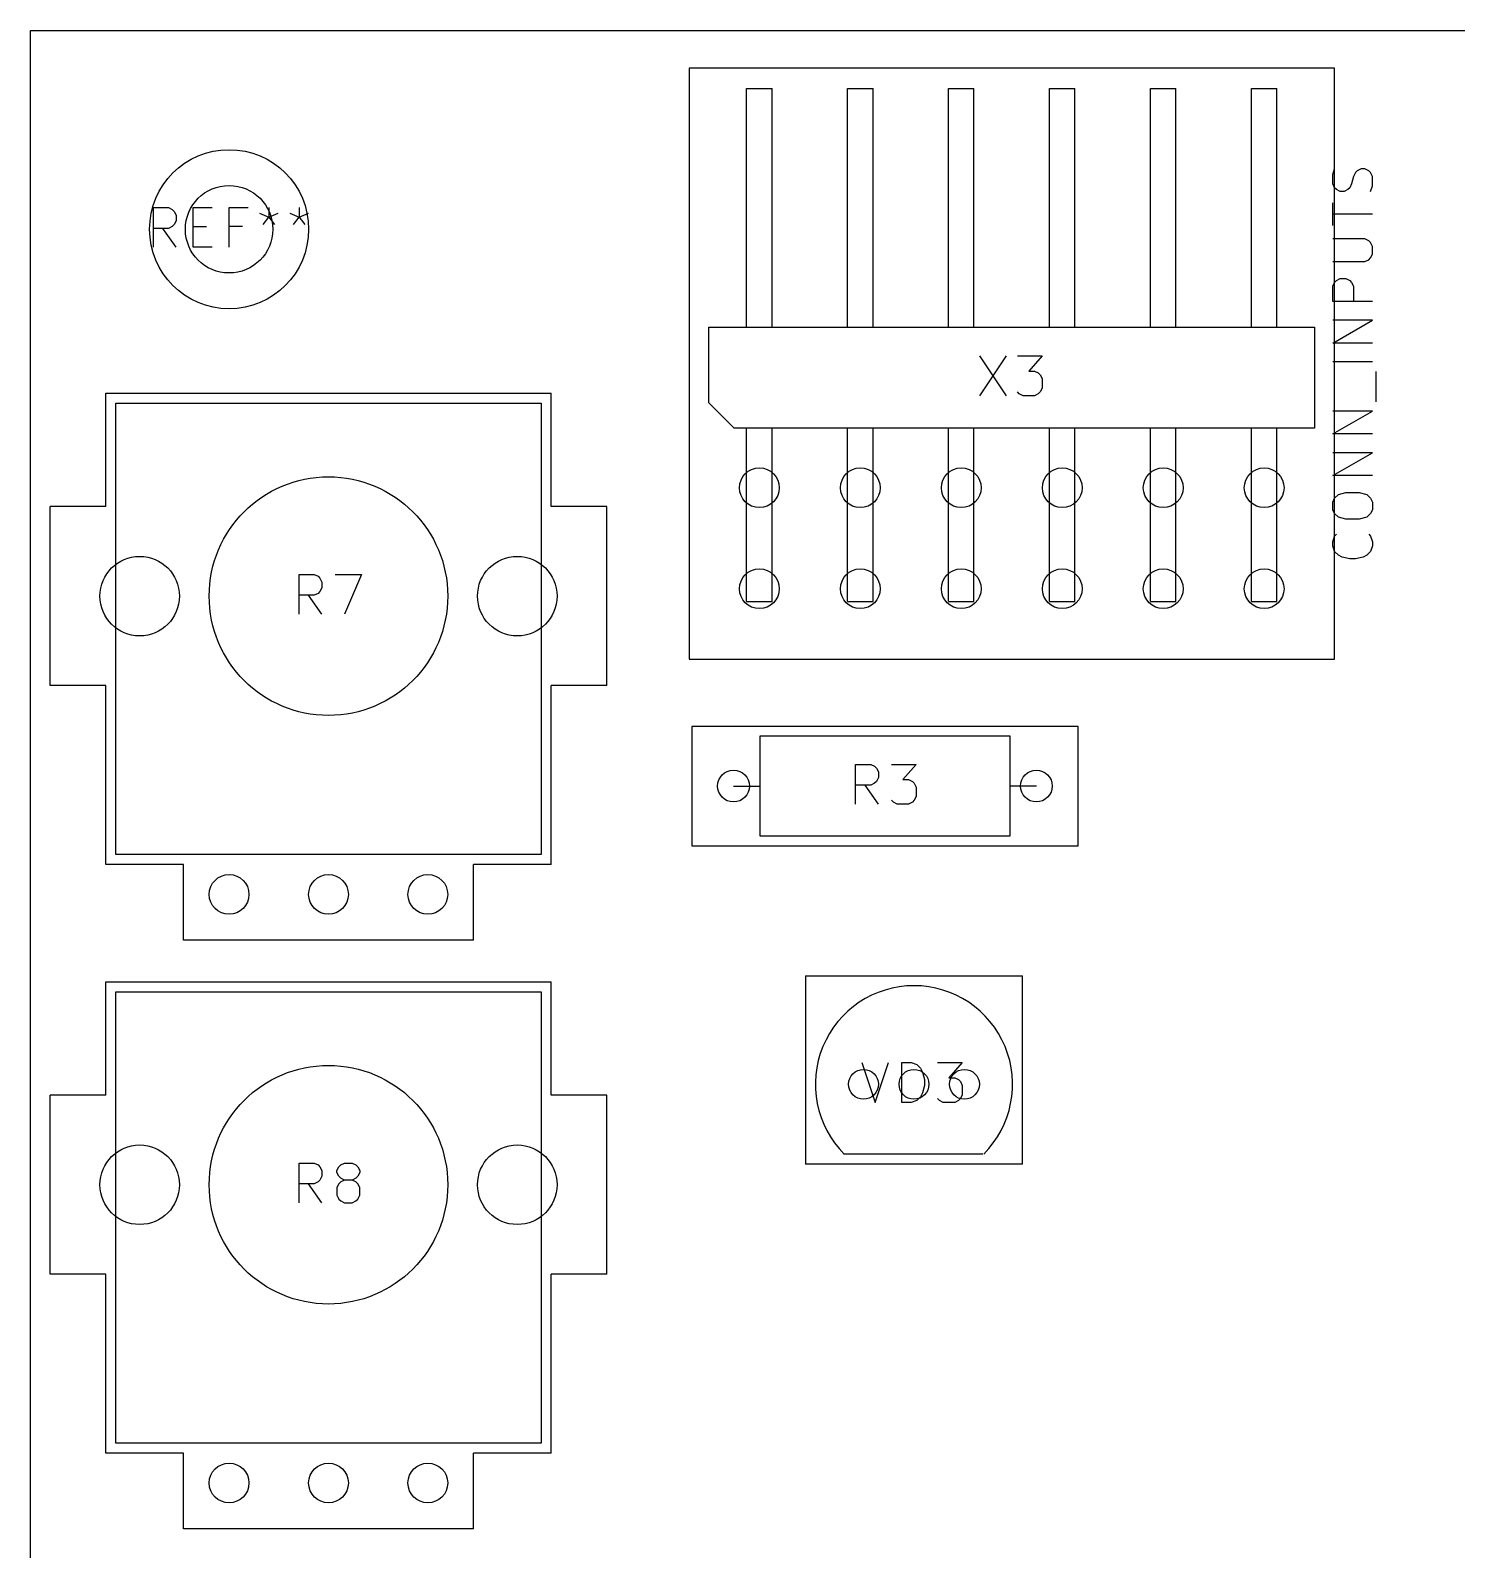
# Model space of a CAD drawing. Extents: x 112.1 to 207.4, y -185.2 to -95.2.
# Drawn here: x 119.76 to 155.64, y -133.36 to -95.16 of the extents above; entities that cross this region are included whole.
import ezdxf

# ---------------------------------------------------------------- set-up
doc = ezdxf.new("R2010")
doc.units = 0
doc.layers.add('BLACK', color=7, linetype='CONTINUOUS')

msp = doc.modelspace()

# ---------------------------------------------------------------- linework, layer by layer
at = {"layer": 'BLACK', "linetype": 'CONTINUOUS'}
for p, q in [((119.7556, -185.1644), (119.7556, -95.1644)), ((119.7556, -95.1644), (199.7556, -95.1644)), ((136.3256, -96.1144), (136.3256, -110.9744)), ((152.5656, -96.1144), (136.3256, -96.1144)), ((152.5656, -110.9744), (152.5656, -96.1144)), ((137.7756, -96.6244), (138.4156, -96.6244)), ((137.7756, -102.6244), (137.7756, -96.6244)), ((138.4156, -102.6244), (138.4156, -96.6244)), ((140.3156, -96.6244), (140.9556, -96.6244)), ((140.3156, -102.6244), (140.3156, -96.6244)), ((140.9556, -102.6244), (140.9556, -96.6244)), ((142.8556, -96.6244), (143.4956, -96.6244)), ((142.8556, -102.6244), (142.8556, -96.6244)), ((143.4956, -102.6244), (143.4956, -96.6244)), ((145.3956, -96.6244), (146.0356, -96.6244)), ((145.3956, -102.6244), (145.3956, -96.6244)), ((146.0356, -102.6244), (146.0356, -96.6244)), ((147.9356, -96.6244), (148.5756, -96.6244)), ((147.9356, -102.6244), (147.9356, -96.6244)), ((148.5756, -102.6244), (148.5756, -96.6244)), ((150.4756, -96.6244), (151.1156, -96.6244)), ((150.4756, -102.6244), (150.4756, -96.6244)), ((151.1156, -102.6244), (151.1156, -96.6244)), ((152.520419, -98.787495), (152.568038, -98.644638)), ((152.520419, -99.02559), (152.520419, -98.787495)), ((153.044228, -98.835114), (152.996609, -99.02559)), ((153.091847, -98.739876), (153.044228, -98.835114)), ((153.139466, -98.692257), (153.091847, -98.739876)), ((153.234704, -98.644638), (153.139466, -98.692257)), ((153.329942, -98.644638), (153.234704, -98.644638)), ((153.42518, -98.692257), (153.329942, -98.644638)), ((153.4728, -98.739876), (153.42518, -98.692257)), ((153.520419, -98.835114), (153.4728, -98.739876)), ((153.520419, -99.073209), (153.520419, -98.835114)), ((152.568038, -99.120828), (152.520419, -99.02559)), ((152.615657, -99.168447), (152.568038, -99.120828)), ((152.710895, -99.216066), (152.615657, -99.168447)), ((152.806133, -99.216066), (152.710895, -99.216066)), ((152.901371, -99.168447), (152.806133, -99.216066)), ((152.94899, -99.120828), (152.901371, -99.168447)), ((152.996609, -99.02559), (152.94899, -99.120828)), ((153.4728, -99.216066), (153.520419, -99.073209)), ((122.850838, -100.619219), (122.850838, -99.619219)), ((122.850838, -99.619219), (123.23179, -99.619219)), ((123.23179, -99.619219), (123.327028, -99.666838)), ((123.327028, -99.666838), (123.374647, -99.714457)), ((123.850838, -100.619219), (123.850838, -99.619219)), ((123.850838, -99.619219), (124.327028, -99.619219)), ((124.7556, -100.619219), (124.7556, -99.619219)), ((124.7556, -99.619219), (125.23179, -99.619219)), ((125.7556, -99.619219), (125.7556, -99.857314)), ((126.517505, -99.619219), (126.517505, -99.857314)), ((152.520419, -100.073209), (152.520419, -99.501781)), ((123.374647, -100.04779), (123.327028, -100.095409)), ((123.374647, -99.714457), (123.422266, -99.809695)), ((123.422266, -99.952552), (123.374647, -100.04779)), ((123.422266, -99.809695), (123.422266, -99.952552)), ((125.517505, -99.762076), (125.7556, -99.857314)), ((125.612743, -100.04779), (125.7556, -99.857314)), ((125.7556, -99.857314), (125.993695, -99.762076)), ((125.7556, -99.857314), (125.898457, -100.04779)), ((126.27941, -99.762076), (126.517505, -99.857314)), ((126.374648, -100.04779), (126.517505, -99.857314)), ((126.517505, -99.857314), (126.7556, -99.762076)), ((126.517505, -99.857314), (126.660362, -100.04779)), ((153.520419, -99.787495), (152.520419, -99.787495)), ((123.23179, -100.143028), (122.850838, -100.143028)), ((123.422266, -100.619219), (123.088933, -100.143028)), ((123.327028, -100.095409), (123.23179, -100.143028)), ((123.850838, -100.095409), (124.184171, -100.095409)), ((125.088933, -100.095409), (124.7556, -100.095409)), ((153.329942, -100.406543), (152.520419, -100.406543)), ((153.42518, -100.454162), (153.329942, -100.406543)), ((153.4728, -100.501781), (153.42518, -100.454162)), ((124.327028, -100.619219), (123.850838, -100.619219)), ((153.520419, -100.597019), (153.4728, -100.501781)), ((153.4728, -100.882733), (153.520419, -100.787495)), ((153.520419, -100.787495), (153.520419, -100.597019)), ((152.520419, -100.977971), (153.329942, -100.977971)), ((153.329942, -100.977971), (153.42518, -100.930352)), ((153.42518, -100.930352), (153.4728, -100.882733)), ((152.520419, -101.597019), (152.568038, -101.501781)), ((152.520419, -101.977971), (152.520419, -101.597019)), ((152.568038, -101.501781), (152.615657, -101.454162)), ((152.615657, -101.454162), (152.710895, -101.406543)), ((152.710895, -101.406543), (152.853752, -101.406543)), ((152.853752, -101.406543), (152.94899, -101.454162)), ((152.94899, -101.454162), (152.996609, -101.501781)), ((152.996609, -101.501781), (153.044228, -101.597019)), ((153.044228, -101.597019), (153.044228, -101.977971)), ((153.520419, -101.977971), (152.520419, -101.977971)), ((136.8256, -102.6244), (152.0656, -102.6244)), ((136.8256, -104.5294), (136.8256, -102.6244)), ((152.0656, -102.6244), (152.0656, -105.1644)), ((152.520419, -103.02559), (153.520419, -102.454162)), ((153.520419, -102.454162), (152.520419, -102.454162)), ((153.520419, -103.02559), (152.520419, -103.02559)), ((143.636076, -103.349219), (144.302742, -104.349219)), ((144.302742, -103.349219), (143.636076, -104.349219)), ((144.588457, -103.349219), (145.207504, -103.349219)), ((145.207504, -103.349219), (144.874171, -103.730171)), ((153.520419, -103.50178), (152.520419, -103.50178)), ((144.874171, -103.730171), (145.017028, -103.730171)), ((145.017028, -103.730171), (145.112266, -103.77779)), ((145.112266, -103.77779), (145.159885, -103.825409)), ((145.159885, -103.825409), (145.207504, -103.920647)), ((153.615657, -104.501781), (153.615657, -103.739876)), ((144.636076, -104.3016), (144.588457, -104.25398)), ((145.159885, -104.25398), (145.112266, -104.3016)), ((145.207504, -104.158742), (145.159885, -104.25398)), ((145.207504, -103.920647), (145.207504, -104.158742)), ((121.6556, -104.2894), (132.8556, -104.2894)), ((121.6556, -107.1394), (121.6556, -104.2894)), ((121.9056, -104.5394), (132.6056, -104.5394)), ((121.9056, -115.8894), (121.9056, -104.5394)), ((132.6056, -104.5394), (132.6056, -115.8894)), ((132.8556, -107.1394), (132.8556, -104.2894)), ((137.4606, -105.1644), (136.8256, -104.5294)), ((144.731314, -104.349219), (144.636076, -104.3016)), ((145.017028, -104.349219), (144.731314, -104.349219)), ((145.112266, -104.3016), (145.017028, -104.349219)), ((152.520419, -105.311304), (153.520419, -104.739876)), ((153.520419, -104.739876), (152.520419, -104.739876)), ((152.0656, -105.1644), (137.4606, -105.1644)), ((137.7756, -109.5244), (137.7756, -105.1644)), ((138.4156, -109.5244), (138.4156, -105.1644)), ((140.3156, -109.5244), (140.3156, -105.1644)), ((140.9556, -109.5244), (140.9556, -105.1644)), ((142.8556, -109.5244), (142.8556, -105.1644)), ((143.4956, -109.5244), (143.4956, -105.1644)), ((145.3956, -109.5244), (145.3956, -105.1644)), ((146.0356, -109.5244), (146.0356, -105.1644)), ((147.9356, -109.5244), (147.9356, -105.1644)), ((148.5756, -109.5244), (148.5756, -105.1644)), ((150.4756, -109.5244), (150.4756, -105.1644)), ((151.1156, -109.5244), (151.1156, -105.1644)), ((153.520419, -105.311304), (152.520419, -105.311304)), ((152.520419, -106.358923), (153.520419, -105.787495)), ((153.520419, -105.787495), (152.520419, -105.787495)), ((153.520419, -106.358923), (152.520419, -106.358923)), ((152.520419, -107.02559), (152.568038, -106.930352)), ((152.568038, -106.930352), (152.663276, -106.835114)), ((152.663276, -106.835114), (152.853752, -106.787495)), ((152.853752, -106.787495), (153.187085, -106.787495)), ((153.187085, -106.787495), (153.377561, -106.835114)), ((153.377561, -106.835114), (153.4728, -106.930352)), ((153.4728, -106.930352), (153.520419, -107.02559)), ((120.2556, -111.6394), (120.2556, -107.1394)), ((121.6556, -107.1394), (120.2556, -107.1394)), ((134.2556, -107.1394), (132.8556, -107.1394)), ((134.2556, -111.6394), (134.2556, -107.1394)), ((152.520419, -107.216066), (152.520419, -107.02559)), ((152.568038, -107.311304), (152.520419, -107.216066)), ((152.663276, -107.406542), (152.568038, -107.311304)), ((153.4728, -107.311304), (153.377561, -107.406542)), ((153.520419, -107.216066), (153.4728, -107.311304)), ((153.520419, -107.02559), (153.520419, -107.216066)), ((152.853752, -107.454161), (152.663276, -107.406542)), ((153.187085, -107.454161), (152.853752, -107.454161)), ((153.377561, -107.406542), (153.187085, -107.454161)), ((152.520419, -108.02559), (152.568038, -107.882733)), ((152.520419, -108.120828), (152.520419, -108.02559)), ((152.568038, -107.882733), (152.615657, -107.835114)), ((153.42518, -107.835114), (153.4728, -107.882733)), ((153.4728, -107.882733), (153.520419, -108.02559)), ((153.520419, -108.02559), (153.520419, -108.120828)), ((152.568038, -108.263685), (152.520419, -108.120828)), ((152.663276, -108.358923), (152.568038, -108.263685)), ((152.758514, -108.406542), (152.663276, -108.358923)), ((152.94899, -108.454161), (152.758514, -108.406542)), ((153.091847, -108.454161), (152.94899, -108.454161)), ((153.282323, -108.406542), (153.091847, -108.454161)), ((153.377561, -108.358923), (153.282323, -108.406542)), ((153.4728, -108.263685), (153.377561, -108.358923)), ((153.520419, -108.120828), (153.4728, -108.263685)), ((126.517505, -109.844219), (126.517505, -108.844219)), ((126.517505, -108.844219), (126.898457, -108.844219)), ((126.898457, -108.844219), (126.993695, -108.891838)), ((127.422267, -108.844219), (128.088933, -108.844219)), ((128.088933, -108.844219), (127.660362, -109.844219)), ((126.993695, -108.891838), (127.041314, -108.939457)), ((127.041314, -108.939457), (127.088933, -109.034695)), ((127.088933, -109.177552), (127.041314, -109.27279)), ((127.088933, -109.034695), (127.088933, -109.177552)), ((126.898457, -109.368028), (126.517505, -109.368028)), ((127.088933, -109.844219), (126.7556, -109.368028)), ((126.993695, -109.320409), (126.898457, -109.368028)), ((127.041314, -109.27279), (126.993695, -109.320409)), ((137.7756, -109.5244), (138.4156, -109.5244)), ((140.3156, -109.5244), (140.9556, -109.5244)), ((142.8556, -109.5244), (143.4956, -109.5244)), ((145.3956, -109.5244), (146.0356, -109.5244)), ((147.9356, -109.5244), (148.5756, -109.5244)), ((150.4756, -109.5244), (151.1156, -109.5244)), ((136.3256, -110.9744), (152.5656, -110.9744)), ((121.6556, -111.6394), (120.2556, -111.6394)), ((121.6556, -116.1394), (121.6556, -111.6394)), ((132.8556, -116.1394), (132.8556, -111.6394)), ((134.2556, -111.6394), (132.8556, -111.6394)), ((136.3956, -112.6644), (136.3956, -115.6644)), ((146.1156, -112.6644), (136.3956, -112.6644)), ((146.1156, -115.6644), (146.1156, -112.6644)), ((138.1056, -112.9144), (138.1056, -115.4144)), ((144.4056, -112.9144), (138.1056, -112.9144)), ((144.4056, -115.4144), (144.4056, -112.9144)), ((140.517505, -114.619219), (140.517505, -113.619219)), ((140.517505, -113.619219), (140.898457, -113.619219)), ((140.898457, -113.619219), (140.993695, -113.666838)), ((140.993695, -113.666838), (141.041314, -113.714457)), ((141.041314, -113.714457), (141.088933, -113.809695)), ((141.088933, -113.809695), (141.088933, -113.952552)), ((141.422267, -113.619219), (142.041314, -113.619219)), ((142.041314, -113.619219), (141.707981, -114.000171)), ((137.4456, -114.1644), (138.1056, -114.1644)), ((140.898457, -114.143028), (140.517505, -114.143028)), ((141.088933, -114.619219), (140.7556, -114.143028)), ((140.993695, -114.095409), (140.898457, -114.143028)), ((141.041314, -114.04779), (140.993695, -114.095409)), ((141.088933, -113.952552), (141.041314, -114.04779)), ((141.707981, -114.000171), (141.850838, -114.000171)), ((141.850838, -114.000171), (141.946076, -114.04779)), ((141.946076, -114.04779), (141.993695, -114.095409)), ((141.993695, -114.095409), (142.041314, -114.190647)), ((142.041314, -114.190647), (142.041314, -114.428742)), ((145.0656, -114.1644), (144.4056, -114.1644)), ((141.469886, -114.5716), (141.422267, -114.52398)), ((141.565124, -114.619219), (141.469886, -114.5716)), ((141.946076, -114.5716), (141.850838, -114.619219)), ((141.993695, -114.52398), (141.946076, -114.5716)), ((142.041314, -114.428742), (141.993695, -114.52398)), ((141.850838, -114.619219), (141.565124, -114.619219)), ((136.3956, -115.6644), (146.1156, -115.6644)), ((138.1056, -115.4144), (144.4056, -115.4144)), ((132.6056, -115.8894), (121.9056, -115.8894)), ((123.6056, -116.1394), (121.6556, -116.1394)), ((123.6056, -118.0394), (123.6056, -116.1394)), ((130.9056, -118.0394), (130.9056, -116.1394)), ((132.8556, -116.1394), (130.9056, -116.1394)), ((130.9056, -118.0394), (123.6056, -118.0394)), ((121.6556, -119.0894), (132.8556, -119.0894)), ((121.6556, -121.9394), (121.6556, -119.0894)), ((132.8556, -121.9394), (132.8556, -119.0894)), ((139.2556, -118.9344), (139.2556, -123.6744)), ((139.2556, -118.9344), (144.7156, -118.9344)), ((144.7156, -123.6744), (144.7156, -118.9344)), ((121.9056, -119.3394), (132.6056, -119.3394)), ((121.9056, -130.6894), (121.9056, -119.3394)), ((132.6056, -119.3394), (132.6056, -130.6894)), ((140.676076, -121.119219), (141.009409, -122.119219)), ((141.009409, -122.119219), (141.342742, -121.119219)), ((141.676076, -122.119219), (141.676076, -121.119219)), ((141.676076, -121.119219), (141.914171, -121.119219)), ((141.914171, -121.119219), (142.057028, -121.166838)), ((142.057028, -121.166838), (142.152266, -121.262076)), ((142.152266, -121.262076), (142.199885, -121.357314)), ((142.199885, -121.357314), (142.247504, -121.54779)), ((142.580838, -121.119219), (143.199885, -121.119219)), ((143.199885, -121.119219), (142.866552, -121.500171)), ((142.247504, -121.690647), (142.199885, -121.881123)), ((142.247504, -121.54779), (142.247504, -121.690647)), ((142.866552, -121.500171), (143.009409, -121.500171)), ((143.009409, -121.500171), (143.104647, -121.54779)), ((143.104647, -121.54779), (143.152266, -121.595409)), ((143.152266, -121.595409), (143.199885, -121.690647)), ((143.199885, -121.690647), (143.199885, -121.928742)), ((120.2556, -126.4394), (120.2556, -121.9394)), ((121.6556, -121.9394), (120.2556, -121.9394)), ((134.2556, -121.9394), (132.8556, -121.9394)), ((134.2556, -126.4394), (134.2556, -121.9394)), ((141.914171, -122.119219), (141.676076, -122.119219)), ((142.057028, -122.0716), (141.914171, -122.119219)), ((142.152266, -121.976361), (142.057028, -122.0716)), ((142.199885, -121.881123), (142.152266, -121.976361)), ((142.628457, -122.0716), (142.580838, -122.02398)), ((142.723695, -122.119219), (142.628457, -122.0716)), ((143.009409, -122.119219), (142.723695, -122.119219)), ((143.104647, -122.0716), (143.009409, -122.119219)), ((143.152266, -122.02398), (143.104647, -122.0716)), ((143.199885, -121.928742), (143.152266, -122.02398)), ((126.517505, -124.644219), (126.517505, -123.644219)), ((126.517505, -123.644219), (126.898457, -123.644219)), ((126.898457, -123.644219), (126.993695, -123.691838)), ((126.993695, -123.691838), (127.041314, -123.739457)), ((127.041314, -123.739457), (127.088933, -123.834695)), ((127.469886, -123.834695), (127.517505, -123.739457)), ((127.517505, -123.739457), (127.565124, -123.691838)), ((127.565124, -123.691838), (127.660362, -123.644219)), ((127.660362, -123.644219), (127.850838, -123.644219)), ((127.850838, -123.644219), (127.946076, -123.691838)), ((127.946076, -123.691838), (127.993695, -123.739457)), ((127.993695, -123.739457), (128.041314, -123.834695)), ((144.7156, -123.6744), (139.2556, -123.6744)), ((140.2156, -123.4144), (143.7156, -123.4144)), ((126.993695, -124.120409), (126.898457, -124.168028)), ((127.041314, -124.07279), (126.993695, -124.120409)), ((127.088933, -123.977552), (127.041314, -124.07279)), ((127.088933, -123.834695), (127.088933, -123.977552)), ((127.469886, -123.882314), (127.469886, -123.834695)), ((127.517505, -123.977552), (127.469886, -123.882314)), ((127.565124, -124.025171), (127.517505, -123.977552)), ((127.565124, -124.120409), (127.517505, -124.168028)), ((127.660362, -124.07279), (127.565124, -124.025171)), ((127.660362, -124.07279), (127.565124, -124.120409)), ((127.850838, -124.07279), (127.660362, -124.07279)), ((127.946076, -124.025171), (127.850838, -124.07279)), ((127.946076, -124.120409), (127.850838, -124.07279)), ((127.993695, -123.977552), (127.946076, -124.025171)), ((127.993695, -124.168028), (127.946076, -124.120409)), ((128.041314, -123.882314), (127.993695, -123.977552)), ((128.041314, -123.834695), (128.041314, -123.882314)), ((126.898457, -124.168028), (126.517505, -124.168028)), ((127.088933, -124.644219), (126.7556, -124.168028)), ((127.517505, -124.168028), (127.469886, -124.263266)), ((127.469886, -124.263266), (127.469886, -124.453742)), ((127.469886, -124.453742), (127.517505, -124.54898)), ((128.041314, -124.263266), (127.993695, -124.168028)), ((127.993695, -124.54898), (128.041314, -124.453742)), ((128.041314, -124.453742), (128.041314, -124.263266)), ((127.517505, -124.54898), (127.565124, -124.5966)), ((127.565124, -124.5966), (127.660362, -124.644219)), ((127.660362, -124.644219), (127.850838, -124.644219)), ((127.850838, -124.644219), (127.946076, -124.5966)), ((127.946076, -124.5966), (127.993695, -124.54898)), ((121.6556, -126.4394), (120.2556, -126.4394)), ((121.6556, -130.9394), (121.6556, -126.4394)), ((132.8556, -130.9394), (132.8556, -126.4394)), ((134.2556, -126.4394), (132.8556, -126.4394)), ((123.6056, -130.9394), (121.6556, -130.9394)), ((132.6056, -130.6894), (121.9056, -130.6894)), ((123.6056, -132.8394), (123.6056, -130.9394)), ((130.9056, -132.8394), (130.9056, -130.9394)), ((132.8556, -130.9394), (130.9056, -130.9394)), ((130.9056, -132.8394), (123.6056, -132.8394))]:
    msp.add_line(p, q, dxfattribs=at)
at = {"layer": 'BLACK'}
for centre, radius in [((124.7556, -100.1644), 2), ((124.7556, -100.1644), 1.099999), ((124.7556, -100.1644), 1.099999), ((124.7556, -100.1644), 1.099999), ((138.0956, -106.6644), 0.5), ((138.0956, -106.6644), 0.5), ((138.0956, -106.6644), 0.5), ((140.6356, -106.6644), 0.5), ((140.6356, -106.6644), 0.5), ((140.6356, -106.6644), 0.5), ((143.1756, -106.6644), 0.5), ((143.1756, -106.6644), 0.5), ((143.1756, -106.6644), 0.5), ((145.7156, -106.6644), 0.5), ((145.7156, -106.6644), 0.5), ((145.7156, -106.6644), 0.5), ((148.2556, -106.6644), 0.5), ((148.2556, -106.6644), 0.5), ((148.2556, -106.6644), 0.5), ((150.7956, -106.6644), 0.5), ((150.7956, -106.6644), 0.5), ((150.7956, -106.6644), 0.5), ((127.2556, -109.3894), 3), ((122.5056, -109.3894), 1), ((122.5056, -109.3894), 1), ((122.5056, -109.3894), 1), ((132.0056, -109.3894), 1), ((132.0056, -109.3894), 1), ((132.0056, -109.3894), 1), ((138.0956, -109.2044), 0.5), ((138.0956, -109.2044), 0.5), ((138.0956, -109.2044), 0.5), ((140.6356, -109.2044), 0.5), ((140.6356, -109.2044), 0.5), ((140.6356, -109.2044), 0.5), ((143.1756, -109.2044), 0.5), ((143.1756, -109.2044), 0.5), ((143.1756, -109.2044), 0.5), ((145.7156, -109.2044), 0.5), ((145.7156, -109.2044), 0.5), ((145.7156, -109.2044), 0.5), ((148.2556, -109.2044), 0.5), ((148.2556, -109.2044), 0.5), ((148.2556, -109.2044), 0.5), ((150.7956, -109.2044), 0.5), ((150.7956, -109.2044), 0.5), ((150.7956, -109.2044), 0.5), ((137.4456, -114.1644), 0.4), ((137.4456, -114.1644), 0.4), ((137.4456, -114.1644), 0.4), ((145.0656, -114.1644), 0.4), ((145.0656, -114.1644), 0.4), ((145.0656, -114.1644), 0.4), ((124.7556, -116.8894), 0.5), ((124.7556, -116.8894), 0.5), ((124.7556, -116.8894), 0.5), ((127.2556, -116.8894), 0.5), ((127.2556, -116.8894), 0.5), ((127.2556, -116.8894), 0.5), ((129.7556, -116.8894), 0.5), ((129.7556, -116.8894), 0.5), ((129.7556, -116.8894), 0.5), ((127.2556, -124.1894), 3), ((140.7156, -121.6644), 0.375), ((140.7156, -121.6644), 0.375), ((140.7156, -121.6644), 0.375), ((141.9856, -121.6644), 0.375), ((141.9856, -121.6644), 0.375), ((141.9856, -121.6644), 0.375), ((143.2556, -121.6644), 0.375), ((143.2556, -121.6644), 0.375), ((143.2556, -121.6644), 0.375), ((122.5056, -124.1894), 1), ((122.5056, -124.1894), 1), ((122.5056, -124.1894), 1), ((132.0056, -124.1894), 1), ((132.0056, -124.1894), 1), ((132.0056, -124.1894), 1), ((124.7556, -131.6894), 0.5), ((124.7556, -131.6894), 0.5), ((124.7556, -131.6894), 0.5), ((127.2556, -131.6894), 0.5), ((127.2556, -131.6894), 0.5), ((127.2556, -131.6894), 0.5), ((129.7556, -131.6894), 0.5), ((129.7556, -131.6894), 0.5), ((129.7556, -131.6894), 0.5)]:
    msp.add_circle(centre, radius, dxfattribs=at)
for start, end in [(-270, -135), (-45, 90)]:
    msp.add_arc((141.9856, -121.6644), 2.48, start, end, dxfattribs=at)
at = {"layer": 'WHITE'}
for centre, radius in [((124.7556, -100.1644), 1.099999), ((138.0956, -106.6644), 0.5), ((140.6356, -106.6644), 0.5), ((143.1756, -106.6644), 0.5), ((145.7156, -106.6644), 0.5), ((148.2556, -106.6644), 0.5), ((150.7956, -106.6644), 0.5), ((122.5056, -109.3894), 1), ((132.0056, -109.3894), 1), ((138.0956, -109.2044), 0.5), ((140.6356, -109.2044), 0.5), ((143.1756, -109.2044), 0.5), ((145.7156, -109.2044), 0.5), ((148.2556, -109.2044), 0.5), ((150.7956, -109.2044), 0.5), ((137.4456, -114.1644), 0.4), ((145.0656, -114.1644), 0.4), ((124.7556, -116.8894), 0.5), ((127.2556, -116.8894), 0.5), ((129.7556, -116.8894), 0.5), ((140.7156, -121.6644), 0.375), ((141.9856, -121.6644), 0.375), ((143.2556, -121.6644), 0.375), ((122.5056, -124.1894), 1), ((132.0056, -124.1894), 1), ((124.7556, -131.6894), 0.5), ((127.2556, -131.6894), 0.5), ((129.7556, -131.6894), 0.5)]:
    msp.add_circle(centre, radius, dxfattribs=at)

doc.saveas('drawing.dxf')
